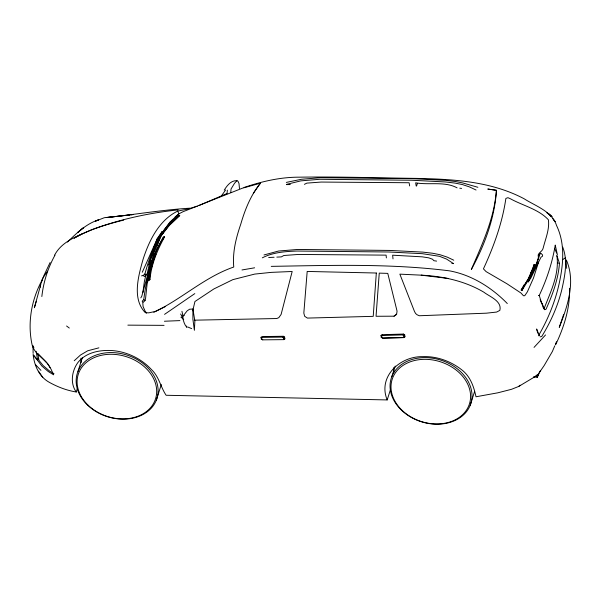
<?xml version="1.0" encoding="UTF-8"?>
<svg xmlns="http://www.w3.org/2000/svg" width="601" height="601" viewBox="0 0 601 601"><rect width="100%" height="100%" fill="white"/><g stroke="black" fill="none" stroke-linecap="round" stroke-linejoin="round"><path stroke-width="0.9" d="M538.939 334.907C549.141 317.238 556.601 297.968 560.32 277.887C563.648 260.421 564.452 242.03 556.586 225.578C552.034 211.312 535.686 206.166 524.155 198.788C490.994 181.194 452.853 179.158 416.11 178.384C377.278 177.926 338.438 176.574 299.606 177.175C280.517 177.07 261.946 181.397 243.976 187.504M239.461 188.511L239.01 183.56L238.011 181.262L236.967 180.676C231.1 180.217 226.998 185.671 224.226 190.111M142.865 292.574L144.368 281.546L146.066 274.274M40.312 287.255L40.447 284.694M559.463 263.306C558.269 279.277 552.567 294.655 546.061 309.169L544.724 309.688L543.394 308.343L544.333 307.952C550.801 291.402 559.606 273.725 556.842 255.485L559.463 263.306L557.653 262.96M227.02 193.807L227.351 190.156M562.731 247.131C568.035 260.849 564.895 275.498 561.875 289.434C557.781 306.067 550.786 321.835 541.794 336.387L540.066 336.906M149.95 279.615L149.574 279.104C150.212 263.989 156.215 249.655 163.975 236.862L164.539 236.967C157.267 250.211 151.294 264.417 149.95 279.615L149.093 280.216L148.717 279.705L150.085 268.369L152.722 259.392M41.837 296.533C43.505 281.907 47.855 268.023 54.992 255.155M496.358 190.239C494.428 218.223 482.212 244.216 471.327 269.503C484.699 245.133 494.593 218.193 496.509 190.307L487.779 189.045L495.63 190.179M149.093 280.216L149.333 278.451M153.661 260.105L155.772 254.321L154.66 253.795C149.431 268.602 145.6 284.115 143.774 299.621L142.167 301.214L143.421 302.19L145.029 300.598L145.547 298.644L147.117 283.972L149.995 273.335M192.823 310.447L194.934 301.522L213.851 288.961L232.857 279.638L254.711 274.086L271.261 272.373L292.176 271.487L281.11 314.413L278.819 317.644L276.76 318.53L194.258 320.183M148.545 272.831L151.392 261.187L153.961 254.261L154.66 253.795M151.197 268.902L151.918 266.243M152.399 264.478L153.112 261.818M41.071 283.349L34.385 307.735L36.293 301.311M563.573 314.699L559.268 327.365C567.532 306.315 575.923 282.034 566.352 259.978M538.564 262.066L533.485 278.023L527.355 291.868L524.741 295.715L523.433 295.737L520.977 293.025L506.906 283.74L486.096 271.607L483.437 268.872C493.729 246.538 502.353 222.926 505.869 198.428L507.928 197.684L510.384 198.751C522.78 205.625 538.534 209.133 548.397 219.786C549.697 229.364 545.46 238.755 543.221 247.928C542.741 251.173 539.142 252.089 538.158 255.012L538.616 259.609M151.392 261.187L141.776 296.225L140.814 297.886M148.68 264.981L149.183 263.366M77.957 371.463L82.405 357.49M47.494 363.485L51.085 369.247L53.609 374.821L48.185 371.471L41.86 366.024L33.1 354.455C34.392 365.829 39.148 376.962 49.763 382.582C58.034 387.112 66.921 390.492 76.252 391.987L77.634 387.66M146.336 283.086L149.987 271.562M156.29 400.266A41.754 32.311 17.6 0 0 107.985 352.674A41.754 32.311 17.6 0 0 87.1 404.653A41.754 32.311 17.6 0 0 156.29 400.266L161.293 384.55M416.598 185.942L417.402 183.418M391.86 376.526L395.195 366.047M76.252 391.987C69.874 383.288 71.872 370.652 78.04 362.35C86.168 352.276 99.736 349.865 112.004 350.541C127.044 351.705 141.348 358.572 151.565 369.675C159.017 376.602 160.58 387.082 166.116 395.27L387.194 399.928L390.515 389.463M470.192 405.322A41.754 32.311 17.6 0 0 421.887 357.73A41.754 32.311 17.6 0 0 401.002 409.717A41.754 32.311 17.6 0 0 470.192 405.322L474.632 391.349M149.439 262.554L151.422 256.447M538.541 257.123L536.415 263.644L530.863 275.258M534.236 264.448C531.765 273.808 526.544 282.124 521.165 290.035L522.066 290.245L529.105 278.826L534.867 264.891L534.236 264.448L530.367 274.071M396.607 314.3L397.058 311.138L387.773 273.38L379.254 273.124L376.046 316.276L394.038 316.186L396.607 314.3L394.038 316.186M157.207 245.283L160.873 234.833L168.671 224.556L179.151 215.316L179.729 215.459L169.527 225.232L161.233 235.675L152.834 255.508L151.985 256.094L151.64 255.568C156.418 239.994 164.727 225.42 178.302 215.894L179.151 215.316M540.186 370.975L537.241 377.315L533.741 376.88M150.085 268.369L150.979 265.897M41.379 282.5L43.873 275.649L50.086 262.547M151.64 255.568L152.489 254.989L156.343 244.607L160.873 234.833M141.52 275.867L143.196 275.506L144.879 273.981C148.958 259.362 154.134 244.404 162.24 231.415L163.329 232.001M153.886 247.477L157.485 238.176L162.24 231.415M41.634 280.967L42.709 278.248L47.569 271.096M153.315 257.656L157.004 248.393L163.111 237.463L163.975 236.862M530.052 276.685L527.971 280.787M554.776 345.808L552.357 351.532L544.183 365.521L537.549 375.144L518.723 386.435L511.511 389.305L497.801 392.814L476.007 396.773C473.881 387.006 470.733 377.405 462.77 370.644C451.464 361.441 437.152 355.987 422.488 356.663C399.981 356.198 377.586 376.714 387.194 399.928M555.467 344.17L556.511 341.714M540.261 253.261L536.918 263.261L530.352 277.452L527.783 281.313L528.189 281.854L530.931 277.925L540.998 257.183L542.463 256.296L542.613 255.049L541.216 253.524L540.261 253.261L538.789 255.215M528.542 278.316L531.352 271.727M152.218 255.425L150.37 259.692L147.147 273.778L144.443 276.565L143.196 275.506M157.485 238.176L142.279 272.253M540.149 299.696L541.899 303.881L539.225 295.474C546.797 279.48 552.327 262.547 555.249 245.073L557.375 254.704L554.558 248.363M555.609 344.831C563.933 327.267 570.221 307.877 569.47 288.3M162.435 240.024L163.262 238.387M42.228 279.833C31.455 299.606 27.255 322.865 32.131 344.989C34.896 354.868 45.488 358.82 50.093 367.534M163.156 231.528L169.918 222.07L178.88 213.843L182.899 211.77L242.248 188.248L260.413 183.207C250.797 195.152 245.028 209.464 240.798 224.075C236.058 237.883 232.369 252.315 233.766 267.024C204.415 277.129 181.57 299.26 153.803 312.28M527.783 281.313L529.293 278.458M404.939 336.778L403.263 337.537L382.694 338.07L381.74 337.477L381.62 336.455L382.394 335.493L402.933 334.892L403.376 334.066L404.691 334.825L404.939 336.778L403.827 337.619L382.567 338.138L381.252 337.326L381.042 335.426L382.176 334.682L403.376 334.066M528.189 281.854L529.045 280.314M521.165 290.035L524.095 284.814M159.611 238.364L162.863 232.797M262.78 339.835L261.796 339.332L261.66 338.371L262.434 337.401L282.786 337.086L283.274 336.267L284.589 337.018L284.859 338.874L283.762 339.64L262.637 339.843L261.307 339.092L261.052 337.304L262.171 336.575L283.274 336.267M221.04 196.444L225.615 189.954M521.758 290.523L523.606 287.541M524.786 284.543L527.948 279.495M161.233 235.675L168.671 224.556M192.898 309.049L192.898 319.296L194.386 330.295L194.874 320.934L192.898 309.049L189.646 309.214L187.204 310.785L182.974 316.171L181.945 311.303M54.451 255.425C61.723 241.234 77.694 236.028 91.322 229.898C119.193 219.44 148.56 213.002 178.136 209.892M260.413 183.207L253.344 193.297M162.037 234.165L167.574 227.208M160.024 235.419L161.872 233.361M534.041 347.393L545.543 334.952M403.872 336.906L403.737 335.854L404.691 334.825M284.859 338.874L283.732 339.062L283.589 338.062L284.589 337.018M168.678 225.811L179.729 215.459M74.239 360.743L80.489 355.026L87.738 350.774L98.887 347.844M518.723 386.435L520.105 385.218M67.402 242.09C76.59 233.248 86.063 223.79 98.549 219.853L95.529 221.123L104.371 217.697L129.35 215.075M175.064 217.006L178.88 213.843L177.701 211.086C159.077 220.161 149.108 240.535 143.053 259.399C138.448 275.806 131.777 298.952 145.382 312.73L148.815 312.828L155.178 311.476L165.388 306.585M164.539 236.967L163.111 237.463M148.717 279.705L149.574 279.104M164.546 314.368L194.807 293.611M562.656 259.662L565.458 257.754M155.081 254.786L155.772 254.321M182.974 316.171L184.252 315.382M538.504 335.741L539.563 335.576M81.886 234.014L74.043 238.184C89.429 229.424 106.595 224.323 123.701 220.094M533.726 377.18L537.549 375.144M304.391 184.349L306.863 183.11L321.189 182.058L409.108 182.742L409.649 185.927M33.438 355.356L37.66 360.037L37.495 359.308L38.682 358.752L37.923 354.372M236.967 180.676L234.525 183.275L231.032 189.007L230.776 192.53M199.179 205.437L226.577 193.687M262.344 257.821C273.042 252.3 285.167 251.473 296.969 251.045L388.99 251.999L422.36 253.69L439.519 256.304L446.573 259.084L453.605 263.644L451.817 263.373M264.019 254.952L278.548 251.038L297.472 249.468L389.493 250.422L422.864 252.112L432.69 253.254L440.022 254.726L447.197 257.108L453.755 260.203M534.867 264.891L534.094 264.493M197.301 206.211L187.737 209.058L177.701 211.086M286.452 184.394L300.853 180.863L319.777 179.286L411.805 180.247L445.176 181.938L454.995 183.08L462.327 184.552L469.509 186.926L476.067 190.021M286.324 182.404L301.356 179.286L320.28 177.708L412.301 178.67L445.672 180.36L455.498 181.502L462.83 182.974L477.878 187.287M241.985 269.962L254.621 267.806M131.191 214.82L133.039 214.572M133.061 214.512L106.287 217.554C134.143 214.722 161.812 209.892 189.818 208.194M268.677 257.513L274.101 257.251M276.813 257.115L281.328 256.897L283.852 255.5L298.179 254.456L386.09 255.14L386.375 257.912M538.406 295.512L539.225 295.474M164.411 321.235L179.917 320.611M271.246 266.363C330.595 265.387 390.432 263.366 449.428 270.841C471.605 274.867 491.783 287.571 507.304 303.543M286.557 184.605L290.313 184.552M164.058 325.359L127.863 325.141M421.218 275.16L399.86 274.146L414.495 311.483L415.607 313.497L417.132 314.796L419.348 315.75L486.412 313.181L496.666 312.054L499.852 310.386C502.226 301.026 489.567 296.654 483.858 292.191C464.896 280.967 443.05 276.235 421.218 275.16L448.361 278.473M536.836 374.911L538.571 375.092M535.145 376.369L537.76 376.669M459.78 188.196L461.583 188.429M436.604 261.104L433.922 260.706L432.517 259.226L428.723 257.852L422.218 256.837L392.641 255.192L393.016 258.896M178.302 215.894L178.88 216.044M381.252 337.326L381.74 337.477M187.692 326.967L191.689 328.634M261.307 339.092L261.796 339.332M54.022 373.784L49.372 370.915L43.047 365.461L38.885 360.239L38.682 358.752M180.909 317.193L183.718 319.289M457.083 187.843C444.71 181.089 429.076 185.281 415.659 182.802L416.2 185.987M66.568 325.997L69.288 328.048M143.774 299.621L145.029 300.598M521.473 289.757L522.066 290.245M144.879 273.981L146.126 275.04M35.399 364.574L40.936 370.351M46.953 362.876L37.75 353.358M549.9 215.181L548.856 213.971L551.147 216.743M402.933 334.892L403.737 335.854M554.002 220.199L555.144 221.581L552.522 218.328M282.786 337.086L283.589 338.062M146.614 313.129L145.119 311.175L143.076 306.502L142.775 302.333M528.302 281.185L528.707 281.726M182.103 316.111L183.11 317.523M38.472 371.155L42.754 377.353M152.489 254.989L152.834 255.508M33.904 347.836L32.995 345.815L33.123 353.403M261.052 337.304L261.66 338.371M381.042 335.426L381.62 336.455M180.601 314C183.621 318.057 183.192 323.526 186.836 327.32L186.423 326.058M544.724 309.688L541.877 303.062L543.146 307.464M539.262 335.313L536.61 328.987L537.797 333.209M37.495 359.308L36.128 351.292M382.176 334.682L382.394 335.493M537.159 376.865L537.241 377.315M565.932 260.286L566.713 268.377M393.497 367.759L393.903 372.072M80.97 358.173L81.03 362.636M376.324 273.019L373.221 316.344L307.389 318.087L304.647 316.261L303.828 313.076L307.186 271.442L376.324 273.019M80.173 230.393L77.942 232.317L83.697 227.546L80.173 230.393M550.185 215.158L546.978 212.769L552.064 216.615L550.185 215.158M401.641 409.897A40.545 31.372 17.6 0 0 468.825 405.63A40.545 31.372 17.6 0 0 421.925 359.421A40.545 31.372 17.6 0 0 401.641 409.897M87.738 404.841A40.545 31.372 17.6 0 0 154.923 400.574A40.545 31.372 17.6 0 0 108.022 354.365A40.545 31.372 17.6 0 0 87.738 404.841"/></g></svg>
